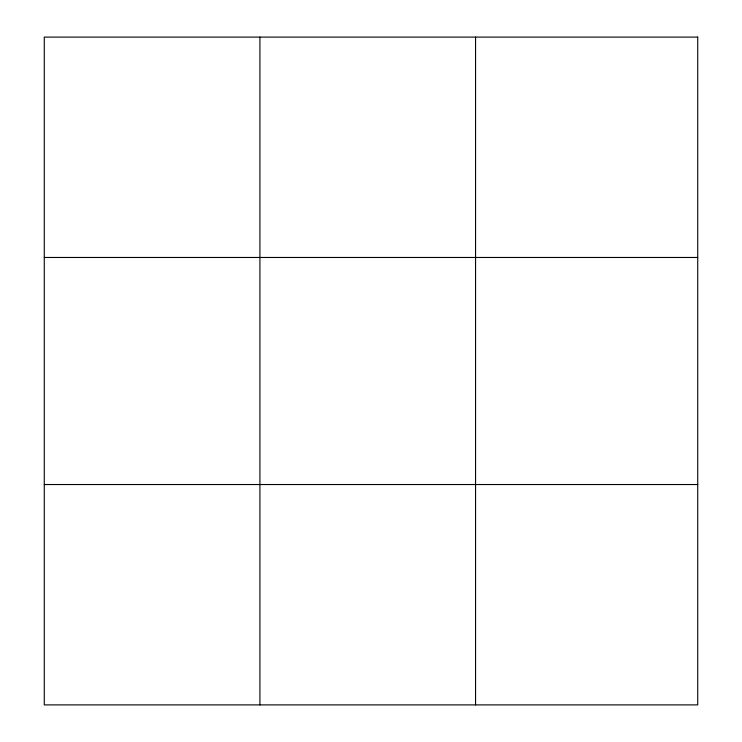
<?xml version="1.0" encoding="UTF-8"?>
<svg xmlns="http://www.w3.org/2000/svg" width="742" height="742" viewBox="0 0 742 742"><rect width="100%" height="100%" fill="white"/><g stroke="black" fill="none" stroke-linecap="round" stroke-linejoin="round"><path stroke-width="1.11" d="M259.913 37.1L259.913 704.9M475.557 37.1L475.557 704.9M44.27 257.474L697.73 257.474M44.27 484.526L697.73 484.526M697.73 37.1L697.73 704.9L44.27 704.9L44.27 37.1L697.73 37.1"/></g></svg>
